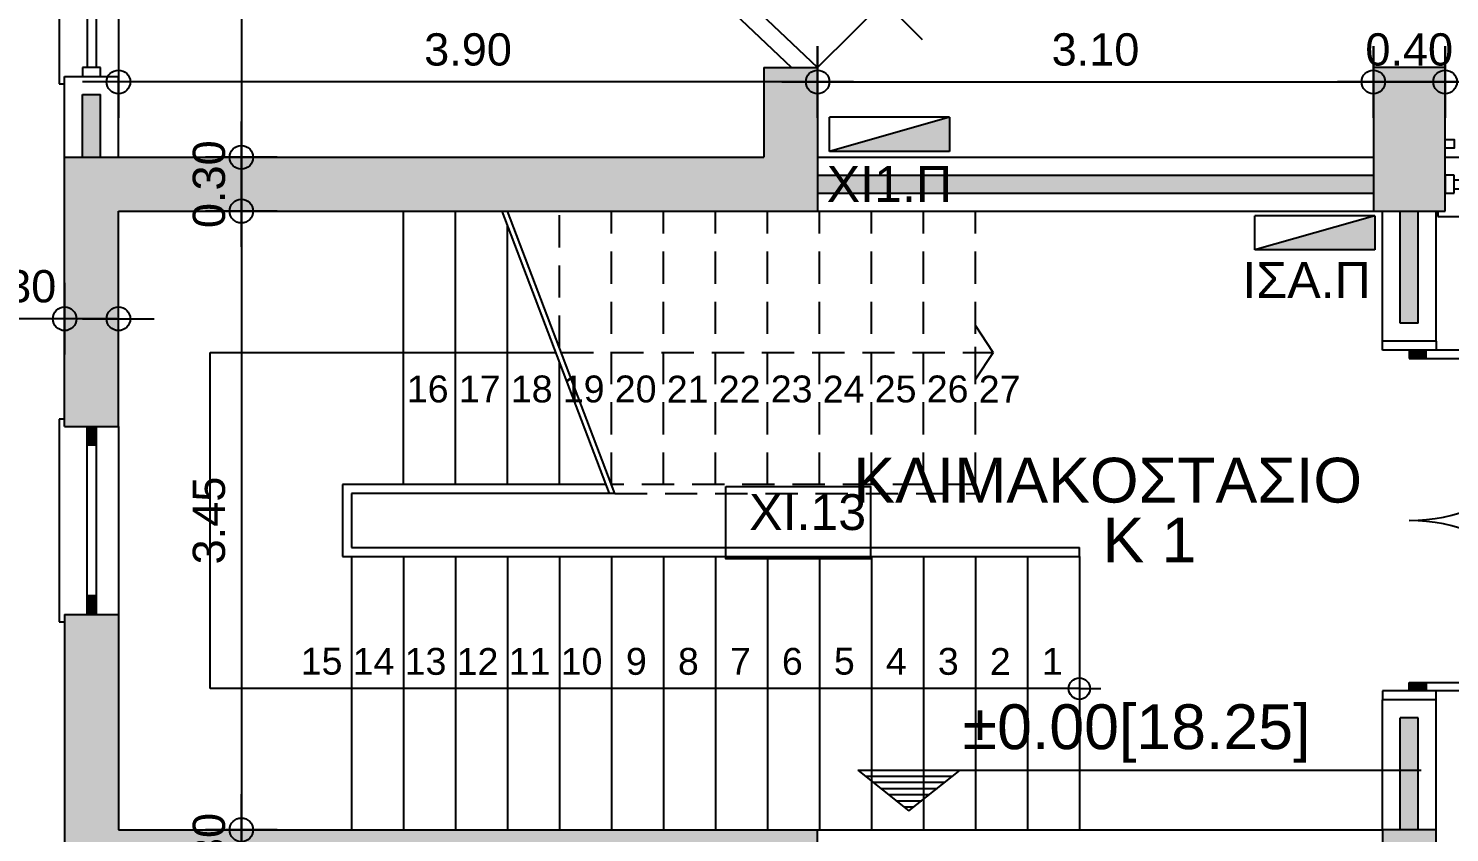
# Model space of a CAD drawing. Header units: metres. Extents: x -11 to 85, y -301 to 135.
# Drawn here: x 14.57 to 22.5, y -193.46 to -188.98 of the extents above; entities that cross this region are included whole.
import ezdxf
from ezdxf.enums import TextEntityAlignment as Align

# ---------------------------------------------------------------- set-up
doc = ezdxf.new("R2010")
doc.units = ezdxf.units.M
doc.header["$LTSCALE"] = 0.036
doc.header["$PDMODE"] = 2
doc.linetypes.add('HIDDEN', pattern=[0.375, 0.25, -0.125])
for name, color, linetype in [('arxitek isogeio', 252, 'Continuous'), ('DIMBLK', 252, 'Continuous'), ('electext', 20, 'Continuous'), ('HLEK-SYMBOL', 3, 'Continuous'), ('HLEK_FL001_SYMBOLS', 230, 'Continuous'), ('Parathira', 252, 'Continuous')]:
    doc.layers.add(name, color=color, linetype=linetype)
doc.styles.add('COMU-N', font='arial.ttf')
doc.styles.get("Standard").update_dxf_attribs({"font": 'arial.ttf'})
doc.styles.add('W4MS2', font='W4MS2.shx')
doc.dimstyles.new('CADWDOT', dxfattribs={"dimscale": 0.1, "dimtxt": 1.8, "dimasz": 0.08, "dimexe": 2, "dimexo": 0, "dimgap": 0.09, "dimtad": 0, "dimrnd": 0.001, "dimzin": 0, "dimdsep": 46, "dimtxsty": 'Standard', "dimblk1": 'ARTDIM', "dimblk2": 'ARTDIM', "dimsah": 1, "dimcen": 0.09, "dimdle": 0.05, "dimse1": 1, "dimse2": 1, "dimadec": 0, "dimazin": 0, "dimtfac": 1, "dimtmove": 0, "dimatfit": 3, "dimldrblk": 'ARTDIM', "dimfxl": 2, "dimtvp": 0.9999, "dimtolj": 1, "dimtzin": 0, "dimarcsym": 0})

# ---------------------------------------------------------------- blocks, each defined once
blk = doc.blocks.new('A$C7E7A7D1A')
at = {"layer": 'Parathira'}
for p, q in [((-0.33, 0.04), (-0.33, -1.09)), ((-0.3, 0.04), (-0.33, 0.04)), ((-0.175, 0), (-0.125, 0)), ((-0.175, -1.05), (-0.175, 0)), ((-0.125, 0), (-0.125, -1.05)), ((0, 0), (0, -1.05)), ((-0.165, 0), (-0.165, -0.105)), ((-0.155, 0), (-0.155, -0.105)), ((-0.145, 0), (-0.145, -0.105)), ((-0.135, 0), (-0.135, -0.105)), ((-0.125, -0.105), (-0.175, -0.105)), ((-0.125, -0.945), (-0.175, -0.945)), ((-0.165, -0.945), (-0.165, -1.05)), ((-0.155, -0.945), (-0.155, -1.05)), ((-0.145, -0.945), (-0.145, -1.05)), ((-0.135, -0.945), (-0.135, -1.05)), ((-0.33, -1.09), (-0.3, -1.09)), ((-0.125, -1.05), (-0.175, -1.05))]:
    blk.add_line(p, q, dxfattribs=at)
blk = doc.blocks.new('A$C52D13D70')
at = {"layer": 'Parathira'}
for p, q in [((-0.33, 0.04), (-0.33, -2.44)), ((-0.3, 0.04), (-0.33, 0.04)), ((-0.1, 0), (-0.2, 0)), ((-0.2, 0), (-0.2, -0.05)), ((-0.1, -0.05), (-0.1, 0)), ((0, 0), (0, -2.4)), ((-0.2, -0.05), (-0.1, -0.05)), ((-0.175, -0.05), (-0.175, -0.7833)), ((-0.125, -0.05), (-0.125, -0.7833)), ((-0.1, -0.7833), (-0.2, -0.7833)), ((-0.2, -0.7833), (-0.2, -0.8333)), ((-0.1, -0.8333), (-0.1, -0.7833)), ((-0.2, -0.8333), (-0.1, -0.8333)), ((-0.175, -0.8333), (-0.175, -1.5667)), ((-0.125, -0.8333), (-0.125, -1.5667)), ((-0.1, -1.5667), (-0.2, -1.5667)), ((-0.2, -1.5667), (-0.2, -1.6167)), ((-0.1, -1.6167), (-0.1, -1.5667)), ((-0.2, -1.6167), (-0.1, -1.6167)), ((-0.175, -1.6167), (-0.175, -2.35)), ((-0.125, -1.6167), (-0.125, -2.35)), ((-0.1, -2.35), (-0.2, -2.35)), ((-0.2, -2.35), (-0.2, -2.4)), ((-0.1, -2.4), (-0.1, -2.35)), ((-0.33, -2.44), (-0.3, -2.44)), ((-0.2, -2.4), (-0.1, -2.4))]:
    blk.add_line(p, q, dxfattribs=at)
blk = doc.blocks.new('ARTDIM')
at = {"layer": 'DIMBLK'}
for p, q in [((0, -24.9975), (0, 24.9975)), ((-24.9975, 0), (24.9975, 0))]:
    blk.add_line(p, q, dxfattribs=at)
blk.add_circle((0, 0), 8.25, dxfattribs=at)
blk = doc.blocks.new('*D1315')
at = {"layer": 'arxitek isogeio', "color": 0, "lineweight": -2}
blk.add_line((15.7595, -179.0548), (15.7595, -189.6888), dxfattribs=at)
at = {"layer": 'Defpoints', "color": 0, "transparency": 16777216}
for p in [(15.0737, -179.0468), (15.0737, -189.6968), (15.7595, -189.6968)]:
    blk.add_point(p, dxfattribs=at)
at = {"layer": 'arxitek isogeio', "color": 0, "lineweight": -2, "xscale": 0.008, "yscale": 0.008, "zscale": 0.008}
for p, rotation in [((15.7595, -179.0468), 90), ((15.7595, -189.6968), 270)]:
    blk.add_blockref('ARTDIM', p, dxfattribs=dict(at, rotation=rotation))
at = {"layer": 'arxitek isogeio', "color": 0, "insert": (15.5796, -184.3718), "char_height": 0.18, "attachment_point": 5, "rotation": 90}
blk.add_mtext('\\A1;10.65', dxfattribs=at)
blk = doc.blocks.new('*D1316')
at = {"layer": 'arxitek isogeio', "color": 0, "lineweight": -2}
blk.add_line((15.7595, -189.7048), (15.7595, -189.9888), dxfattribs=at)
at = {"layer": 'Defpoints', "color": 0, "transparency": 16777216}
for p in [(15.3737, -189.6968), (15.3737, -189.9968), (15.7595, -189.9968)]:
    blk.add_point(p, dxfattribs=at)
at = {"layer": 'arxitek isogeio', "color": 0, "lineweight": -2, "xscale": 0.008, "yscale": 0.008, "zscale": 0.008}
for p, rotation in [((15.7595, -189.6968), 90), ((15.7595, -189.9968), 270)]:
    blk.add_blockref('ARTDIM', p, dxfattribs=dict(at, rotation=rotation))
at = {"layer": 'arxitek isogeio', "color": 0, "insert": (15.5796, -189.8468), "char_height": 0.18, "attachment_point": 5, "rotation": 90}
blk.add_mtext('\\A1;0.30', dxfattribs=at)
blk = doc.blocks.new('*D1317')
at = {"layer": 'arxitek isogeio', "color": 0, "lineweight": -2}
blk.add_line((15.7595, -190.0048), (15.7595, -193.4388), dxfattribs=at)
at = {"layer": 'Defpoints', "color": 0, "transparency": 16777216}
for p in [(15.0737, -189.9968), (15.0737, -193.4468), (15.7595, -193.4468)]:
    blk.add_point(p, dxfattribs=at)
at = {"layer": 'arxitek isogeio', "color": 0, "lineweight": -2, "xscale": 0.008, "yscale": 0.008, "zscale": 0.008}
for p, rotation in [((15.7595, -189.9968), 90), ((15.7595, -193.4468), 270)]:
    blk.add_blockref('ARTDIM', p, dxfattribs=dict(at, rotation=rotation))
at = {"layer": 'arxitek isogeio', "color": 0, "insert": (15.5796, -191.7218), "char_height": 0.18, "attachment_point": 5, "rotation": 90}
blk.add_mtext('\\A1;3.45', dxfattribs=at)
blk = doc.blocks.new('*D1318')
at = {"layer": 'arxitek isogeio', "color": 0, "lineweight": -2}
blk.add_line((15.7595, -193.4548), (15.7595, -193.7388), dxfattribs=at)
at = {"layer": 'Defpoints', "color": 0, "transparency": 16777216}
for p in [(15.0737, -193.4468), (15.0737, -193.7468), (15.7595, -193.7468)]:
    blk.add_point(p, dxfattribs=at)
at = {"layer": 'arxitek isogeio', "color": 0, "lineweight": -2, "xscale": 0.008, "yscale": 0.008, "zscale": 0.008}
for p, rotation in [((15.7595, -193.4468), 90), ((15.7595, -193.7468), 270)]:
    blk.add_blockref('ARTDIM', p, dxfattribs=dict(at, rotation=rotation))
at = {"layer": 'arxitek isogeio', "color": 0, "insert": (15.5796, -193.5968), "char_height": 0.18, "attachment_point": 5, "rotation": 90}
blk.add_mtext('\\A1;0.30', dxfattribs=at)
blk = doc.blocks.new('*D1326')
at = {"layer": 'arxitek isogeio', "color": 0, "lineweight": -2}
for p, q in [((14.7737, -190.597), (14.1991, -190.597)), ((15.0657, -190.597), (14.7817, -190.597))]:
    blk.add_line(p, q, dxfattribs=at)
at = {"layer": 'Defpoints', "color": 0, "transparency": 16777216}
for p in [(14.7737, -190.1785), (15.0737, -190.1785), (14.7737, -190.597)]:
    blk.add_point(p, dxfattribs=at)
at = {"layer": 'arxitek isogeio', "color": 0, "lineweight": -2, "xscale": 0.008, "yscale": 0.008, "zscale": 0.008, "rotation": 180}
blk.add_blockref('ARTDIM', (14.7737, -190.597), dxfattribs=at)
at = {"layer": 'arxitek isogeio', "color": 0, "lineweight": -2, "xscale": 0.008, "yscale": 0.008, "zscale": 0.008}
blk.add_blockref('ARTDIM', (15.0737, -190.597), dxfattribs=at)
at = {"layer": 'arxitek isogeio', "color": 0, "insert": (14.4824, -190.417), "char_height": 0.18, "attachment_point": 5}
blk.add_mtext('\\A1;0.30', dxfattribs=at)
blk = doc.blocks.new('*D1350')
at = {"layer": 'arxitek isogeio', "color": 0, "lineweight": -2}
blk.add_line((22.4817, -189.2766), (25.5657, -189.2766), dxfattribs=at)
at = {"layer": 'Defpoints', "color": 0, "transparency": 16777216}
for p in [(25.5737, -189.2766), (22.4737, -189.9229), (25.5737, -189.9229)]:
    blk.add_point(p, dxfattribs=at)
at = {"layer": 'arxitek isogeio', "color": 0, "lineweight": -2, "xscale": 0.008, "yscale": 0.008, "zscale": 0.008, "rotation": 180}
blk.add_blockref('ARTDIM', (22.4737, -189.2766), dxfattribs=at)
at = {"layer": 'arxitek isogeio', "color": 0, "lineweight": -2, "xscale": 0.008, "yscale": 0.008, "zscale": 0.008}
blk.add_blockref('ARTDIM', (25.5737, -189.2766), dxfattribs=at)
at = {"layer": 'arxitek isogeio', "color": 0, "insert": (24.0237, -189.0966), "char_height": 0.18, "attachment_point": 5}
blk.add_mtext('\\A1;3.10', dxfattribs=at)
blk = doc.blocks.new('*D1391')
at = {"layer": 'arxitek isogeio', "color": 0, "lineweight": -2}
blk.add_line((18.9657, -189.2766), (15.0817, -189.2766), dxfattribs=at)
at = {"layer": 'Defpoints', "color": 0, "transparency": 16777216}
for p in [(15.0737, -189.2766), (15.0737, -189.5968), (18.9737, -189.5968)]:
    blk.add_point(p, dxfattribs=at)
at = {"layer": 'arxitek isogeio', "color": 0, "lineweight": -2, "xscale": 0.008, "yscale": 0.008, "zscale": 0.008, "rotation": 180}
blk.add_blockref('ARTDIM', (15.0737, -189.2766), dxfattribs=at)
at = {"layer": 'arxitek isogeio', "color": 0, "lineweight": -2, "xscale": 0.008, "yscale": 0.008, "zscale": 0.008}
blk.add_blockref('ARTDIM', (18.9737, -189.2766), dxfattribs=at)
at = {"layer": 'arxitek isogeio', "color": 0, "insert": (17.0237, -189.0966), "char_height": 0.18, "attachment_point": 5}
blk.add_mtext('\\A1;3.90', dxfattribs=at)
blk = doc.blocks.new('*D1392')
at = {"layer": 'arxitek isogeio', "color": 0, "lineweight": -2}
blk.add_line((18.9817, -189.2766), (22.0657, -189.2766), dxfattribs=at)
at = {"layer": 'Defpoints', "color": 0, "transparency": 16777216}
for p in [(22.0737, -189.2766), (18.9737, -189.5968), (22.0737, -189.5968)]:
    blk.add_point(p, dxfattribs=at)
at = {"layer": 'arxitek isogeio', "color": 0, "lineweight": -2, "xscale": 0.008, "yscale": 0.008, "zscale": 0.008, "rotation": 180}
blk.add_blockref('ARTDIM', (18.9737, -189.2766), dxfattribs=at)
at = {"layer": 'arxitek isogeio', "color": 0, "lineweight": -2, "xscale": 0.008, "yscale": 0.008, "zscale": 0.008}
blk.add_blockref('ARTDIM', (22.0737, -189.2766), dxfattribs=at)
at = {"layer": 'arxitek isogeio', "color": 0, "insert": (20.5237, -189.0966), "char_height": 0.18, "attachment_point": 5}
blk.add_mtext('\\A1;3.10', dxfattribs=at)
blk = doc.blocks.new('*D1393')
at = {"layer": 'arxitek isogeio', "color": 0, "lineweight": -2}
blk.add_line((22.0817, -189.2766), (22.4657, -189.2766), dxfattribs=at)
at = {"layer": 'Defpoints', "color": 0, "transparency": 16777216}
for p in [(22.0737, -189.2766), (22.4737, -189.2766), (22.4737, -189.2766)]:
    blk.add_point(p, dxfattribs=at)
at = {"layer": 'arxitek isogeio', "color": 0, "lineweight": -2, "xscale": 0.008, "yscale": 0.008, "zscale": 0.008, "rotation": 180}
blk.add_blockref('ARTDIM', (22.0737, -189.2766), dxfattribs=at)
at = {"layer": 'arxitek isogeio', "color": 0, "lineweight": -2, "xscale": 0.008, "yscale": 0.008, "zscale": 0.008}
blk.add_blockref('ARTDIM', (22.4737, -189.2766), dxfattribs=at)
at = {"layer": 'arxitek isogeio', "color": 0, "insert": (22.2737, -189.0966), "char_height": 0.18, "attachment_point": 5}
blk.add_mtext('\\A1;0.40', dxfattribs=at)
blk = doc.blocks.new('A$C27FB3B59')
at = {"layer": 'Parathira'}
for p, q in [((-3.1, -0.15), (0, -0.15)), ((-3.1, -0.25), (-3.1, -0.35)), ((-3.05, -0.25), (-3.1, -0.25)), ((-3.05, -0.35), (-3.05, -0.25)), ((-3.05, -0.275), (-2.5917, -0.275)), ((-2.5917, -0.25), (-2.5917, -0.35)), ((-2.5417, -0.25), (-2.5917, -0.25)), ((-2.5417, -0.35), (-2.5417, -0.25)), ((-2.5417, -0.275), (-2.0833, -0.275)), ((-2.0833, -0.25), (-2.0833, -0.35)), ((-2.0333, -0.25), (-2.0833, -0.25)), ((-2.0333, -0.35), (-2.0333, -0.25)), ((-2.0333, -0.275), (-1.575, -0.275)), ((-1.575, -0.25), (-1.575, -0.35)), ((-1.525, -0.25), (-1.575, -0.25)), ((-1.525, -0.35), (-1.525, -0.25)), ((-1.525, -0.275), (-1.0667, -0.275)), ((-1.0667, -0.25), (-1.0667, -0.35)), ((-1.0167, -0.25), (-1.0667, -0.25)), ((-1.0167, -0.35), (-1.0167, -0.25)), ((-1.0167, -0.275), (-0.5583, -0.275)), ((-0.5583, -0.25), (-0.5583, -0.35)), ((-0.5083, -0.25), (-0.5583, -0.25)), ((-0.5083, -0.35), (-0.5083, -0.25)), ((-0.5083, -0.275), (-0.05, -0.275)), ((-0.05, -0.25), (-0.05, -0.35)), ((0, -0.25), (-0.05, -0.25)), ((0, -0.35), (0, -0.25)), ((-3.1, -0.35), (-3.05, -0.35)), ((-3.05, -0.325), (-2.5917, -0.325)), ((-2.5917, -0.35), (-2.5417, -0.35)), ((-2.5417, -0.325), (-2.0833, -0.325)), ((-2.0833, -0.35), (-2.0333, -0.35)), ((-2.0333, -0.325), (-1.575, -0.325)), ((-1.575, -0.35), (-1.525, -0.35)), ((-1.525, -0.325), (-1.0667, -0.325)), ((-1.0667, -0.35), (-1.0167, -0.35)), ((-1.0167, -0.325), (-0.5583, -0.325)), ((-0.5583, -0.35), (-0.5083, -0.35)), ((-0.5083, -0.325), (-0.05, -0.325)), ((-0.05, -0.35), (0, -0.35)), ((-3.14, -0.45), (-3.14, -0.48)), ((-3.14, -0.48), (0, -0.48))]:
    blk.add_line(p, q, dxfattribs=at)
blk = doc.blocks.new('gJ6_a28')
at = {"layer": 'HLEK-SYMBOL', "color": 0, "linetype": 'Continuous'}
for p, q in [((-0.67, 0), (-0.67, 0.19)), ((-0.67, 0.19), (0, 0.19)), ((-0.67, 0), (0, 0.19)), ((0, 0.19), (0, 0)), ((-0.67, 0), (0, 0))]:
    blk.add_line(p, q, dxfattribs=at)
at = {"layer": 'HLEK-SYMBOL', "color": 0}
blk.add_solid([(-0.67, 0.19), (0, 0.19), (-0.67, 0)], dxfattribs=at)
at = {"layer": 'HLEK-SYMBOL', "color": 0, "style": 'W4MS2', "flags": 8}
blk.add_attdef('NODE_NUMBER', (0.018, 0.0914), '', height=0.1, dxfattribs=at)
blk.add_attdef('NODE_NUMBER', (0.018, 0.0914), '', height=0.1, dxfattribs=at)

msp = doc.modelspace()

# ---------------------------------------------------------------- hatches: boundary and pattern name
at = {"layer": 'arxitek isogeio'}
for points in [[(18.9737, -189.1968), (18.6737, -189.1968), (18.6737, -189.6968), (14.7737, -189.6968), (14.7737, -191.1968), (15.0737, -191.1968), (15.0737, -189.9968), (18.9737, -189.9968)], [(22.4737, -189.1968), (22.0737, -189.1968), (22.0737, -189.9968), (22.4737, -189.9968)], [(14.9737, -189.3468), (14.8737, -189.3468), (14.8737, -189.6968), (14.9737, -189.6968)], [(22.0737, -189.7968), (18.9737, -189.7968), (18.9737, -189.8968), (22.0737, -189.8968)], [(22.3237, -189.9968), (22.2237, -189.9968), (22.2237, -190.6218), (22.3237, -190.6218)], [(15.0737, -193.4468), (15.0737, -192.2468), (14.7737, -192.2468), (14.7737, -193.7468), (18.6737, -193.7468), (18.6737, -194.0468), (18.9737, -194.0468), (18.9737, -193.4468)], [(22.4237, -193.4468), (22.1237, -193.4468), (22.1237, -194.9468), (22.4237, -194.9468)]]:
    msp.add_hatch(color=256, dxfattribs=at).paths.add_polyline_path(points)
h = msp.add_hatch(color=256, dxfattribs=at)
h.paths.add_polyline_path([(22.3237, -192.8218), (22.2237, -192.8218), (22.2237, -193.0179), (22.3237, -193.0179)])
h.paths.add_polyline_path([(22.3237, -193.0179), (22.2237, -193.0179), (22.2237, -193.4468), (22.3237, -193.4468)])

# ---------------------------------------------------------------- linework, layer by layer
for p, q in [((18.9737, -189.1968), (16.3089, -186.6686)), ((18.8284, -189.1968), (16.2401, -186.7412)), ((19.5593, -189.0411), (18.7944, -188.2763)), ((18.9737, -189.1968), (19.7085, -188.4621)), ((18.6737, -189.1968), (18.6737, -189.6968)), ((18.6737, -189.1968), (18.9737, -189.1968)), ((18.9737, -189.1968), (18.9737, -189.9968)), ((22.4737, -189.1968), (22.0737, -189.1968)), ((22.0737, -189.1968), (22.0737, -189.9968)), ((22.4737, -189.9968), (22.4737, -189.1968)), ((14.7737, -189.6968), (14.7737, -189.2468)), ((14.7737, -189.2468), (15.0737, -189.2468)), ((15.0737, -189.6968), (15.0737, -189.2468)), ((14.8737, -189.6968), (14.8737, -189.3468)), ((14.8737, -189.3468), (14.9737, -189.3468)), ((14.9737, -189.6968), (14.9737, -189.3468)), ((14.7737, -189.6968), (18.6737, -189.6968)), ((14.7737, -191.1968), (14.7737, -189.6968)), ((18.9737, -189.6968), (22.0737, -189.6968)), ((18.9737, -189.7968), (22.0737, -189.7968)), ((18.9737, -189.8968), (22.0737, -189.8968)), ((15.0737, -189.9968), (18.9737, -189.9968)), ((15.0737, -191.1968), (15.0737, -189.9968)), ((18.9737, -189.9968), (22.0737, -189.9968)), ((22.0737, -189.9968), (22.4737, -189.9968)), ((22.1237, -190.7218), (22.1237, -189.9968)), ((22.2237, -190.6218), (22.2237, -189.9968)), ((22.3237, -190.6218), (22.3237, -189.9968)), ((22.4237, -190.7218), (22.4237, -189.9968)), ((22.3237, -190.6218), (22.2237, -190.6218)), ((22.4237, -190.7218), (22.1237, -190.7218)), ((22.1237, -190.7718), (22.1237, -190.7218)), ((22.4237, -190.7218), (22.4237, -190.7718)), ((22.4237, -190.7718), (22.1237, -190.7718)), ((22.2737, -190.7718), (22.2737, -190.8193)), ((23.2237, -190.7718), (22.2737, -190.7718)), ((22.2737, -190.7813), (22.3687, -190.7813)), ((22.2737, -190.7908), (22.3687, -190.7908)), ((22.2737, -190.8003), (22.3687, -190.8003)), ((22.3687, -190.8193), (22.3687, -190.7718)), ((22.2737, -190.8098), (22.3687, -190.8098)), ((22.2737, -190.8193), (23.2225, -190.8193)), ((14.7737, -191.1968), (15.0737, -191.1968)), ((14.7737, -192.2468), (14.7737, -193.7468)), ((14.7737, -192.2468), (15.0737, -192.2468)), ((15.0737, -192.2468), (15.0737, -193.4468)), ((22.2737, -192.6243), (23.2225, -192.6243)), ((22.2737, -192.6718), (22.2737, -192.6243)), ((22.3687, -192.6243), (22.3687, -192.6718)), ((22.4237, -192.6718), (22.1237, -192.6718)), ((22.1237, -192.6718), (22.1237, -192.7218)), ((22.2737, -192.6338), (22.3687, -192.6338)), ((22.2737, -192.6433), (22.3687, -192.6433)), ((22.2737, -192.6528), (22.3687, -192.6528)), ((22.2737, -192.6623), (22.3687, -192.6623)), ((23.2237, -192.6718), (22.2737, -192.6718)), ((22.4237, -192.7218), (22.4237, -192.6718)), ((22.1237, -193.4468), (22.1237, -192.7218)), ((22.4237, -192.7218), (22.1237, -192.7218)), ((22.4237, -193.4468), (22.4237, -192.7218)), ((22.3237, -192.8218), (22.2237, -192.8218)), ((22.2237, -193.4468), (22.2237, -192.8218)), ((22.3237, -193.4468), (22.3237, -192.8218)), ((19.1982, -193.1129), (19.4833, -193.3409)), ((19.1982, -193.1129), (22.3396, -193.1129)), ((19.241, -193.1471), (19.7257, -193.1471)), ((19.4833, -193.3409), (19.7684, -193.1129)), ((19.2838, -193.1813), (19.6829, -193.1813)), ((19.3265, -193.2155), (19.6401, -193.2155)), ((19.3693, -193.2497), (19.5974, -193.2497)), ((19.4121, -193.2839), (19.5546, -193.2839)), ((19.4548, -193.3181), (19.5118, -193.3181)), ((15.0737, -193.4468), (18.9737, -193.4468)), ((18.9737, -194.0468), (18.9737, -193.4468)), ((18.9737, -193.4468), (22.1237, -193.4468)), ((22.1237, -193.4468), (22.1237, -194.9468)), ((22.4237, -193.4468), (22.1237, -193.4468)), ((22.4237, -194.9468), (22.4237, -193.4468))]:
    msp.add_line(p, q, dxfattribs=at)
at = {"layer": 'arxitek isogeio', "linetype": 'Continuous'}
for p, q in [((16.6637, -191.5218), (16.6637, -189.9968)), ((16.9537, -191.5218), (16.9537, -189.9968)), ((17.8127, -191.5718), (17.2137, -189.9968)), ((17.8427, -191.5718), (17.2437, -189.9968)), ((17.2437, -191.5218), (17.2437, -190.0757)), ((15.5862, -192.6593), (15.5862, -190.7843)), ((15.5862, -190.7843), (17.5132, -190.7843)), ((17.5337, -191.5218), (17.5337, -190.8382)), ((16.3237, -191.5218), (16.3237, -191.9218)), ((17.7937, -191.5218), (16.3237, -191.5218)), ((17.8427, -191.5718), (16.3737, -191.5718)), ((16.3737, -191.5718), (16.3737, -191.8718)), ((16.3737, -191.8718), (17.8047, -191.8718)), ((17.8047, -191.8718), (20.4337, -191.8718)), ((20.4337, -191.9218), (20.4337, -191.8718)), ((16.3237, -191.9218), (17.8237, -191.9218)), ((16.3737, -191.9218), (16.3737, -193.4468)), ((16.6637, -191.9218), (16.6637, -193.4468)), ((16.9537, -191.9218), (16.9537, -193.4468)), ((17.2437, -191.9218), (17.2437, -193.4468)), ((17.5337, -191.9218), (17.5337, -193.4468)), ((17.8237, -191.9218), (17.8237, -193.4468)), ((17.8237, -191.9218), (17.8237, -191.9218)), ((17.8237, -191.9218), (20.4337, -191.9218)), ((18.1137, -191.9218), (18.1137, -193.4468)), ((18.4037, -191.9218), (18.4037, -193.4468)), ((18.6937, -191.9218), (18.6937, -193.4468)), ((18.9837, -191.9218), (18.9837, -193.4468)), ((19.2737, -191.9218), (19.2737, -193.4468)), ((19.5637, -191.9218), (19.5637, -193.4468)), ((19.8537, -191.9218), (19.8537, -193.4468)), ((20.1437, -191.9218), (20.1437, -193.4468)), ((20.4337, -191.9218), (20.4337, -193.4468)), ((20.4337, -192.6593), (15.5862, -192.6593)), ((20.4337, -192.6593), (20.5537, -192.6593))]:
    msp.add_line(p, q, dxfattribs=at)
at = {"layer": 'arxitek isogeio', "linetype": 'HIDDEN', "ltscale": 20}
for p, q in [((17.5337, -190.7593), (17.5337, -189.9968)), ((17.8237, -191.5218), (17.8237, -189.9968)), ((18.1137, -191.5218), (18.1137, -189.9968)), ((18.4037, -191.5218), (18.4037, -189.9968)), ((18.6937, -191.5218), (18.6937, -189.9968)), ((18.9837, -191.5218), (18.9837, -189.9968)), ((19.2737, -191.5218), (19.2737, -189.9968)), ((19.5637, -191.5218), (19.5637, -189.9968)), ((19.8537, -191.5218), (19.8537, -189.9968)), ((19.9537, -190.7843), (19.8537, -190.6343)), ((19.8537, -190.9343), (19.8537, -190.6343)), ((17.5432, -190.7843), (19.9537, -190.7843)), ((19.9537, -190.7843), (19.8537, -190.9343)), ((19.8537, -191.5218), (17.8237, -191.5218)), ((17.8427, -191.5718), (19.8537, -191.5718)), ((19.8537, -191.5718), (19.8537, -191.5218))]:
    msp.add_line(p, q, dxfattribs=at)
at = {"layer": 'arxitek isogeio'}
msp.add_lwpolyline([(22.4737, -189.6468), (22.4737, -189.5968), (22.5237, -189.5968), (22.5237, -189.6468)], close=True, dxfattribs=at)
at = {"layer": 'arxitek isogeio', "linetype": 'Continuous'}
msp.add_circle((20.4337, -192.6593), 0.06, dxfattribs=at)
at = {"layer": 'arxitek isogeio'}
for centre, start, end in [((22.2737, -190.7718), 270, 0), ((22.2737, -192.6718), 0, 90)]:
    msp.add_arc(centre, 0.95, start, end, dxfattribs=at)
at = {"layer": 'electext'}
msp.add_lwpolyline([(18.4613, -191.5327), (19.269, -191.5327), (19.269, -191.9362), (18.4613, -191.9362)], close=True, dxfattribs=at)

# ---------------------------------------------------------------- block references
at = {"layer": 'arxitek isogeio'}
for name, p in [('A$C52D13D70', (15.0737, -186.8468)), ('A$C27FB3B59', (25.5737, -189.5468)), ('A$C7E7A7D1A', (15.0737, -191.1968))]:
    msp.add_blockref(name, p, dxfattribs=at)
at = {"layer": 'HLEK_FL001_SYMBOLS', "rotation": 180}
for p in [(19.0402, -189.4739), (21.4125, -190.0232)]:
    msp.add_blockref('gJ6_a28', p, dxfattribs=at)

# ---------------------------------------------------------------- texts
at = {"layer": 'arxitek isogeio', "style": 'COMU-N'}
for s, p in [('16', (16.7988, -190.9884)), ('17', (17.0888, -190.9884)), ('18', (17.3788, -190.9884)), ('19', (17.6688, -190.9884)), ('20', (17.9588, -190.9884)), ('21', (18.2488, -190.9884)), ('22', (18.5388, -190.9884)), ('23', (18.8288, -190.9884)), ('24', (19.1188, -190.9884)), ('25', (19.4088, -190.9884)), ('26', (19.6988, -190.9884)), ('27', (19.9888, -190.9884)), ('15', (16.2069, -192.5071)), ('14', (16.4969, -192.5071)), ('13', (16.7869, -192.5071)), ('12', (17.0769, -192.5071)), ('11', (17.3669, -192.5071)), ('10', (17.6569, -192.5071)), ('9', (17.9628, -192.5071)), ('8', (18.2528, -192.5071)), ('7', (18.5428, -192.5071)), ('6', (18.8328, -192.5071)), ('5', (19.1228, -192.5071)), ('4', (19.4128, -192.5071)), ('3', (19.7028, -192.5071)), ('2', (19.9928, -192.5071)), ('1', (20.2828, -192.5071))]:
    msp.add_text(s, height=0.15, dxfattribs=at).set_placement(p, align=Align.MIDDLE)
for s, p in [('ΚΛΙΜΑΚΟΣΤΑΣΙΟ', (19.1725, -191.622)), ('K 1', (20.563, -191.9552))]:
    msp.add_text(s, height=0.25, dxfattribs=at).set_placement(p)
msp.add_attdef('±0.00[18.25]', (19.7833, -192.9967), '±0.00', height=0.25, dxfattribs=at)
at = {"layer": 'electext', "style": 'COMU-N'}
for s, p in [('XI1.Π', (19.0247, -189.9456)), ('ΙΣΑ.Π', (21.3432, -190.4805)), ('XI.13', (18.592, -191.7749))]:
    msp.add_text(s, height=0.2, dxfattribs=at).set_placement(p)

# ---------------------------------------------------------------- dimensions: what is measured, and where the dimension line sits
at = {"layer": 'arxitek isogeio'}
for base, p1, p2, picture, middle in [((15.7595, -189.6968), (15.0737, -179.0468), (15.0737, -189.6968), '*D1315', (15.5796, -184.3718)), ((15.7595, -193.4468), (15.0737, -189.9968), (15.0737, -193.4468), '*D1317', (15.5796, -191.7218))]:
    dim = msp.add_linear_dim(base=base, p1=p1, p2=p2, angle=90, dimstyle='CADWDOT', dxfattribs=at)
    dim.commit()
    dim.dimension.update_dxf_attribs({"geometry": picture, "text_midpoint": middle})
for base, p1, p2, picture, middle in [((15.0737, -189.2766), (18.9737, -189.5968), (15.0737, -189.5968), '*D1391', (17.0237, -189.0966)), ((22.0737, -189.2766), (18.9737, -189.5968), (22.0737, -189.5968), '*D1392', (20.5237, -189.0966)), ((25.5737, -189.2766), (22.4737, -189.9229), (25.5737, -189.9229), '*D1350', (24.0237, -189.0966)), ((14.7737, -190.597), (15.0737, -190.1785), (14.7737, -190.1785), '*D1326', (14.4824, -190.417))]:
    dim = msp.add_linear_dim(base=base, p1=p1, p2=p2, dimstyle='CADWDOT', dxfattribs=at)
    dim.commit()
    dim.dimension.update_dxf_attribs({"geometry": picture, "text_midpoint": middle})
dim = msp.add_linear_dim(base=(22.4737, -189.2766), p1=(22.0737, -189.2766), p2=(22.4737, -189.2766), dimstyle='CADWDOT', dxfattribs=at)
dim.commit()
dim.dimension.update_dxf_attribs({"geometry": '*D1393', "text_midpoint": (22.2737, -189.2766), "dimtype": 160})
for base, p1, p2, picture, middle in [((15.7595, -189.9968), (15.3737, -189.6968), (15.3737, -189.9968), '*D1316', (15.7595, -189.8468)), ((15.7595, -193.7468), (15.0737, -193.4468), (15.0737, -193.7468), '*D1318', (15.7595, -193.5968))]:
    dim = msp.add_linear_dim(base=base, p1=p1, p2=p2, angle=90, dimstyle='CADWDOT', dxfattribs=at)
    dim.commit()
    dim.dimension.update_dxf_attribs({"geometry": picture, "text_midpoint": middle, "dimtype": 160})

doc.saveas('drawing.dxf')
